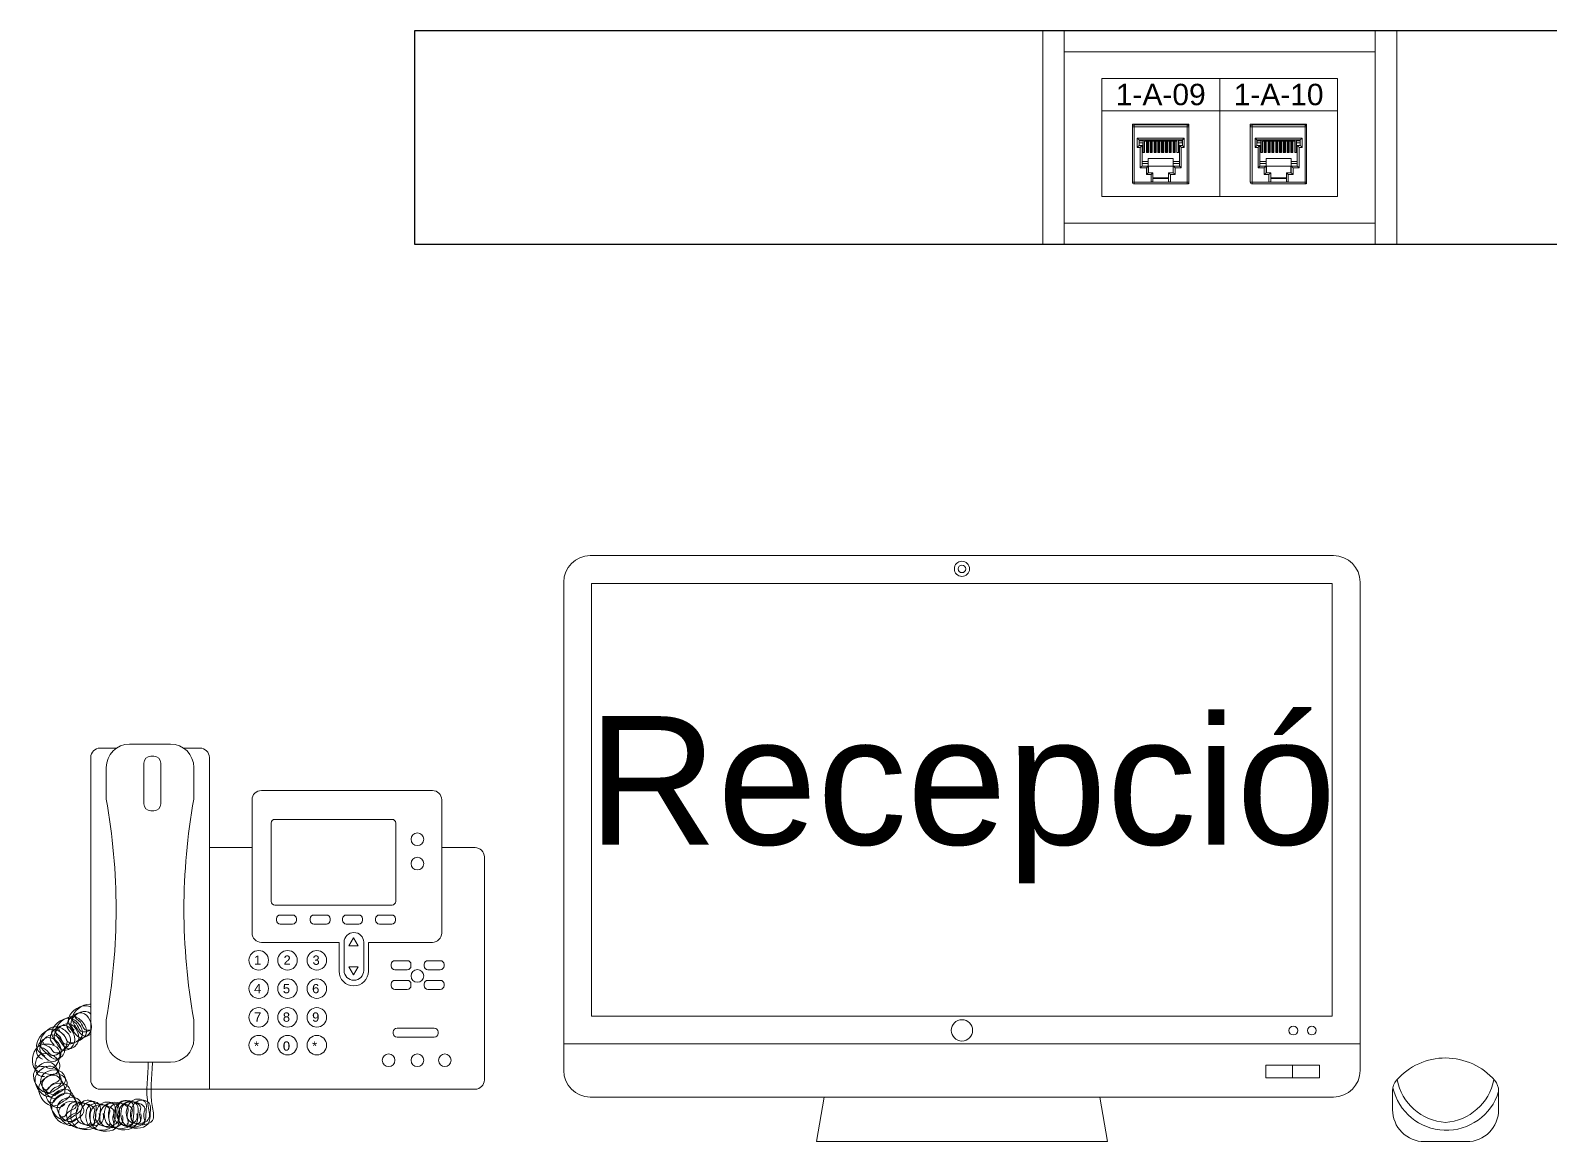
# Model space of a CAD drawing. Header units: millimetres. Extents: x 1256 to 2931, y 3298 to 3694.
# Drawn here: x 1256.4 to 1327.3, y 3334.4 to 3386.2 of the extents above; entities that cross this region are included whole.
import ezdxf

# ---------------------------------------------------------------- set-up
doc = ezdxf.new("R2010")
doc.units = ezdxf.units.MM
doc.layers.get('0').update_dxf_attribs({"color": 250, "lineweight": 5})
for name, color, linetype, lineweight in [('Canales', 250, 'Continuous', 25), ('Pantalla Rack', 250, 'Continuous', 5), ('Roseta', 250, 'Continuous', 5), ('Telefonos', 250, 'Continuous', 5)]:
    doc.layers.add(name, color=color, linetype=linetype, lineweight=lineweight)
doc.styles.add('APLUS', font='Arial.ttf', dxfattribs={"width": 0.6})
doc.styles.get("Standard").update_dxf_attribs({"font": 'Arial.ttf'})
pattern_1 = [(45, (1187.825396, 3266.090486), (-0.03132663, 0.03132663), [])]
pattern_2 = [(45, (1193.325396, 3266.090486), (-0.03132663, 0.03132663), [])]

# ---------------------------------------------------------------- blocks, each defined once
blk = doc.blocks.new('MOUSE FRONTAL')
at = {"color": 250}
for p, q in [((-0.03329, 0.02004), (-0.03327, 0.03198)), ((0.03327, 0.03187), (0.03329, 0.02004)), ((-0.01329, 0), (0.01329, 0))]:
    blk.add_line(p, q, dxfattribs=at)
for centre, radius, start, end in [((-0.00005, 0.01178), 0.04076, 40.7197, 139.00838), ((-0.02327, 0.03196), 0.01, 139.00838, 179.89422), ((0.00192, 0.04488), 0.03284, 190.31373, 266.56712), ((-0.00211, 0.04488), 0.03284, 273.43288, 349.68627), ((0.02327, 0.03185), 0.01, 0.10315, 40.7197), ((0.00042, 0.04151), 0.03438, 192.91762, 342.8701), ((-0.01329, 0.02), 0.02, 179.89422, 270), ((0.01329, 0.02), 0.02, 270, 0.10315)]:
    blk.add_arc(centre, radius, start, end, dxfattribs=at)
blk = doc.blocks.new('MONITOR FRONTAL')
at = {"color": 250}
for p, q in [((-0.23333, 0.36802), (0.23333, 0.36802)), ((-0.25, 0.04469), (-0.25, 0.35135)), ((-0.2325, 0.07885), (-0.2325, 0.35052)), ((-0.2325, 0.35052), (0.2325, 0.35052)), ((0.2325, 0.35052), (0.2325, 0.07885)), ((0.25, 0.35135), (0.25, 0.04469)), ((-0.2325, 0.07885), (0.2325, 0.07885)), ((-0.25, 0.06135), (0.25, 0.06135)), ((0.19073, 0.048), (0.22448, 0.048)), ((0.19073, 0.048), (0.19073, 0.04011)), ((0.20761, 0.048), (0.20761, 0.04011)), ((0.22448, 0.048), (0.22448, 0.04011)), ((0.19073, 0.04011), (0.22448, 0.04011)), ((0.23333, 0.02802), (-0.23333, 0.02802)), ((-0.0913, 0), (-0.08647, 0.02802)), ((-0.08647, 0.02802), (0.08647, 0.02802)), ((0.0913, 0), (0.08647, 0.02802)), ((-0.0913, 0), (0.0913, 0)), ((-0.0913, 0), (0.0913, 0))]:
    blk.add_line(p, q, dxfattribs=at)
for centre, radius in [((0, 0.35969), 0.00476), ((0, 0.35969), 0.00235), ((0, 0.06986), 0.00667), ((0.20805, 0.06973), 0.00276), ((0.21966, 0.06973), 0.00276)]:
    blk.add_circle(centre, radius, dxfattribs=at)
for centre, start, end in [((-0.23333, 0.35135), 90, 180), ((0.23333, 0.35135), 0, 90), ((-0.23333, 0.04469), 180, 270), ((0.23333, 0.04469), 270, 0)]:
    blk.add_arc(centre, 0.01667, start, end, dxfattribs=at)
blk = doc.blocks.new('Telefono VOIP')
for p, q in [((-16.735, 15.928), (-17.501, 15.928)), ((-14.213, 16.112), (-16.13, 16.112)), ((-12.837, 15.928), (-13.607, 15.928)), ((-17.935, 15.494), (-17.935, 0.434)), ((-17.216, 15.026), (-17.216, 13.549)), ((-15.46, 15.221), (-15.46, 13.325)), ((-14.996, 15.546), (-15.135, 15.546)), ((-14.67, 15.221), (-14.67, 13.325)), ((-13.127, 13.549), (-13.127, 15.026)), ((-12.402, 0), (-12.402, 15.494)), ((-10.41, 13.513), (-10.41, 7.292)), ((-1.992, 13.947), (-9.976, 13.947)), ((-1.558, 7.292), (-1.558, 13.513)), ((-15.135, 13), (-14.996, 13)), ((-9.522, 12.428), (-9.522, 8.772)), ((-3.877, 12.602), (-9.348, 12.602)), ((-3.703, 8.772), (-3.703, 12.428)), ((-10.41, 11.282), (-12.402, 11.282)), ((-12.402, 11.282), (-12.402, 0)), ((0, 11.282), (-1.558, 11.282)), ((0.434, 0.434), (0.434, 10.848)), ((-9.348, 8.598), (-3.877, 8.598)), ((-9.269, 7.961), (-9.269, 7.887)), ((-8.515, 8.134), (-9.095, 8.134)), ((-8.341, 7.887), (-8.341, 7.961)), ((-7.693, 7.961), (-7.693, 7.887)), ((-6.94, 8.134), (-7.52, 8.134)), ((-6.766, 7.887), (-6.766, 7.961)), ((-6.184, 7.961), (-6.184, 7.887)), ((-5.43, 8.134), (-6.01, 8.134)), ((-5.256, 7.887), (-5.256, 7.961)), ((-4.641, 7.961), (-4.641, 7.887)), ((-3.888, 8.134), (-4.468, 8.134)), ((-3.714, 7.887), (-3.714, 7.961)), ((-9.095, 7.713), (-8.515, 7.713)), ((-7.52, 7.713), (-6.94, 7.713)), ((-6.01, 7.713), (-5.43, 7.713)), ((-4.468, 7.713), (-3.888, 7.713)), ((-9.976, 6.858), (-6.345, 6.858)), ((-6.345, 6.858), (-6.345, 5.51)), ((-6.111, 6.863), (-6.111, 5.543)), ((-5.674, 7.071), (-5.888, 6.699)), ((-5.888, 6.699), (-5.459, 6.699)), ((-5.459, 6.699), (-5.674, 7.071)), ((-5.2, 6.863), (-5.2, 5.543)), ((-4.979, 6.858), (-1.992, 6.858)), ((-4.979, 6.858), (-4.979, 5.51)), ((-5.459, 5.708), (-5.888, 5.708)), ((-5.888, 5.708), (-5.674, 5.337)), ((-5.674, 5.337), (-5.459, 5.708)), ((-3.92, 5.829), (-3.92, 5.755)), ((-3.166, 6.002), (-3.746, 6.002)), ((-2.992, 5.755), (-2.992, 5.829)), ((-2.377, 5.829), (-2.377, 5.755)), ((-1.623, 6.002), (-2.203, 6.002)), ((-1.45, 5.755), (-1.45, 5.829)), ((-3.746, 5.581), (-3.166, 5.581)), ((-3.166, 5.084), (-3.746, 5.084)), ((-2.203, 5.581), (-1.623, 5.581)), ((-1.623, 5.084), (-2.203, 5.084)), ((-3.92, 4.91), (-3.92, 4.836)), ((-3.746, 4.662), (-3.166, 4.662)), ((-2.992, 4.836), (-2.992, 4.91)), ((-2.377, 4.91), (-2.377, 4.836)), ((-2.203, 4.662), (-1.623, 4.662)), ((-1.45, 4.836), (-1.45, 4.91)), ((-17.216, 3.247), (-17.216, 2.345)), ((-13.127, 2.345), (-13.127, 3.247)), ((-3.642, 2.853), (-1.903, 2.853)), ((-3.816, 2.68), (-3.816, 2.606)), ((-3.642, 2.432), (-1.903, 2.432)), ((-1.729, 2.606), (-1.729, 2.68)), ((-16.13, 1.26), (-14.213, 1.26)), ((-17.501, 0), (-12.402, 0)), ((-12.402, 0), (0, 0))]:
    blk.add_line(p, q)
for centre, radius in [((-2.691, 11.674), 0.295), ((-2.691, 10.537), 0.295), ((-10.097, 6.021), 0.456), ((-8.753, 6.021), 0.456), ((-7.387, 6.021), 0.456), ((-10.097, 4.7), 0.456), ((-8.753, 4.7), 0.456), ((-7.387, 4.7), 0.456), ((-2.691, 5.288), 0.295), ((-10.097, 3.357), 0.456), ((-8.753, 3.357), 0.456), ((-7.387, 3.357), 0.456), ((-10.097, 2.059), 0.456), ((-8.753, 2.059), 0.456), ((-7.387, 2.059), 0.456), ((-4.037, 1.352), 0.295), ((-2.691, 1.352), 0.295), ((-1.412, 1.352), 0.295)]:
    blk.add_circle(centre, radius)
for centre, radius, start, end in [((-17.501, 15.494), 0.434, 90, 180), ((-16.13, 15.026), 1.086, 90, 180), ((-14.213, 15.026), 1.086, 0, 90), ((-12.837, 15.494), 0.434, 0, 90), ((-15.135, 15.221), 0.326, 90, 180), ((-14.996, 15.221), 0.326, 0, 90), ((-45.783, 8.398), 29.028, 349.77782, 10.22218), ((15.44, 8.398), 29.028, 169.77782, 190.22218), ((-9.976, 13.513), 0.434, 90, 180), ((-1.992, 13.513), 0.434, 0, 90), ((-15.135, 13.325), 0.326, 180, 270), ((-14.996, 13.325), 0.326, 270, 0), ((-9.348, 12.428), 0.174, 90, 180), ((-3.877, 12.428), 0.174, 0, 90), ((0, 10.848), 0.434, 0, 90), ((-9.348, 8.772), 0.174, 180, 270), ((-3.877, 8.772), 0.174, 270, 0), ((-9.095, 7.961), 0.174, 90, 180), ((-9.095, 7.887), 0.174, 180, 270), ((-8.515, 7.961), 0.174, 0, 90), ((-8.515, 7.887), 0.174, 270, 0), ((-7.52, 7.961), 0.174, 90, 180), ((-7.52, 7.887), 0.174, 180, 270), ((-6.94, 7.961), 0.174, 0, 90), ((-6.94, 7.887), 0.174, 270, 0), ((-6.01, 7.961), 0.174, 90, 180), ((-6.01, 7.887), 0.174, 180, 270), ((-5.43, 7.961), 0.174, 0, 90), ((-5.43, 7.887), 0.174, 270, 0), ((-4.468, 7.961), 0.174, 90, 180), ((-4.468, 7.887), 0.174, 180, 270), ((-3.888, 7.961), 0.174, 0, 90), ((-3.888, 7.887), 0.174, 270, 0), ((-9.976, 7.292), 0.434, 180, 270), ((-5.656, 6.863), 0.456, 0, 180), ((-1.992, 7.292), 0.434, 270, 0), ((-3.746, 5.829), 0.174, 90, 180), ((-3.746, 5.755), 0.174, 180, 270), ((-3.166, 5.829), 0.174, 0, 90), ((-3.166, 5.755), 0.174, 270, 0), ((-2.203, 5.829), 0.174, 90, 180), ((-2.203, 5.755), 0.174, 180, 270), ((-1.623, 5.829), 0.174, 0, 90), ((-1.623, 5.755), 0.174, 270, 0), ((-5.662, 5.51), 0.683, 180, 0), ((-5.656, 5.543), 0.456, 180, 0), ((-3.746, 4.91), 0.174, 90, 180), ((-3.166, 4.91), 0.174, 0, 90), ((-2.203, 4.91), 0.174, 90, 180), ((-1.623, 4.91), 0.174, 0, 90), ((-3.746, 4.836), 0.174, 180, 270), ((-3.166, 4.836), 0.174, 270, 0), ((-2.203, 4.836), 0.174, 180, 270), ((-1.623, 4.836), 0.174, 270, 0), ((-3.642, 2.68), 0.174, 90, 180), ((-1.903, 2.68), 0.174, 0, 90), ((-16.13, 2.345), 1.086, 180, 270), ((-14.213, 2.345), 1.086, 270, 0), ((-3.642, 2.606), 0.174, 180, 270), ((-1.903, 2.606), 0.174, 270, 0), ((-17.501, 0.434), 0.434, 180, 270), ((0, 0.434), 0.434, 270, 0)]:
    blk.add_arc(centre, radius, start, end)
for points, knots in [([(-18.861, 2.642), (-18.966, 2.743), (-19.243, 3.09), (-18.231, 4.01), (-17.664, 2.672), (-18.481, 2.279), (-18.764, 2.777), (-19.218, 3.358), (-18.426, 4.003), (-18.006, 3.868), (-17.935, 3.829)], [0.528007, 0.528007, 0.528007, 0.528007, 0.61979, 0.830703, 1.060464, 1.179772, 1.285668, 1.404928, 1.650893, 1.705941, 1.705941, 1.705941, 1.705941]), ([(-18.715, 2.756), (-18.8, 2.845), (-19.035, 3.185), (-18.369, 3.79), (-18.003, 3.574), (-17.935, 3.507)], [0.5398901, 0.5398901, 0.5398901, 0.5398901, 0.6197899, 0.8307034, 0.8899436, 0.8899436, 0.8899436, 0.8899436]), ([(-17.935, 2.563), (-18.037, 2.492), (-18.331, 2.415), (-18.578, 2.852), (-19.033, 3.433), (-18.326, 4.008), (-17.95, 3.97), (-17.935, 3.968)], [1.1033357, 1.1033357, 1.1033357, 1.1033357, 1.1797724, 1.2856681, 1.4049276, 1.6508927, 1.6607886, 1.6607886, 1.6607886, 1.6607886]), ([(-20.074, 1.544), (-20.179, 1.609), (-20.492, 1.878), (-19.764, 2.999), (-18.876, 1.849), (-19.566, 1.261), (-19.966, 1.672), (-20.553, 2.118), (-19.849, 3.082), (-19.139, 2.812), (-18.783, 2.358), (-19.056, 1.87), (-19.651, 1.554), (-19.806, 2.026), (-20.205, 2.085), (-20.165, 2.197)], [0.53989, 0.53989, 0.53989, 0.53989, 0.61979, 0.830703, 1.060464, 1.179772, 1.285668, 1.404928, 1.650893, 1.77685, 1.887796, 1.995656, 2.132077, 2.214768, 2.296627, 2.296627, 2.296627, 2.296627]), ([(-19.64, 2.055), (-19.744, 2.156), (-20.021, 2.503), (-19.009, 3.423), (-18.442, 2.085), (-19.26, 1.692), (-19.542, 2.19), (-19.997, 2.771), (-19.071, 3.525), (-18.452, 3.084), (-18.223, 2.554), (-18.612, 2.151), (-19.267, 1.997), (-19.297, 2.493), (-19.667, 2.651), (-19.601, 2.749)], [0.528007, 0.528007, 0.528007, 0.528007, 0.61979, 0.830703, 1.060464, 1.179772, 1.285668, 1.404928, 1.650893, 1.77685, 1.887796, 1.995656, 2.132077, 2.214768, 2.296627, 2.296627, 2.296627, 2.296627]), ([(-19.493, 2.169), (-19.579, 2.258), (-19.813, 2.598), (-18.823, 3.497), (-18.257, 2.159), (-19.074, 1.766), (-19.356, 2.265), (-19.811, 2.846), (-18.885, 3.599), (-18.266, 3.158), (-18.038, 2.628), (-18.426, 2.225), (-19.081, 2.071), (-19.112, 2.567), (-19.482, 2.726), (-19.415, 2.824)], [0.53989, 0.53989, 0.53989, 0.53989, 0.61979, 0.830703, 1.060464, 1.179772, 1.285668, 1.404928, 1.650893, 1.77685, 1.887796, 1.995656, 2.132077, 2.214768, 2.296627, 2.296627, 2.296627, 2.296627]), ([(-17.935, 2.757), (-18.123, 2.672), (-18.491, 2.615), (-18.519, 3.08), (-18.889, 3.238), (-18.823, 3.336)], [2.0148641, 2.0148641, 2.0148641, 2.0148641, 2.1320774, 2.2147682, 2.2966273, 2.2966273, 2.2966273, 2.2966273]), ([(-17.935, 2.768), (-18.064, 2.739), (-18.309, 2.752), (-18.334, 3.154), (-18.704, 3.312), (-18.637, 3.411)], [2.0526814, 2.0526814, 2.0526814, 2.0526814, 2.1320774, 2.2147682, 2.2966273, 2.2966273, 2.2966273, 2.2966273]), ([(-20.094, 0.592), (-20.217, 0.597), (-20.622, 0.681), (-20.528, 2.015), (-19.194, 1.44), (-19.513, 0.591), (-20.061, 0.756), (-20.792, 0.861), (-20.643, 2.046), (-19.892, 2.155), (-19.36, 1.93), (-19.362, 1.37), (-19.729, 0.806), (-20.094, 1.143), (-20.471, 1.002), (-20.491, 1.119)], [0.53989, 0.53989, 0.53989, 0.53989, 0.61979, 0.830703, 1.060464, 1.179772, 1.285668, 1.404928, 1.650893, 1.77685, 1.887796, 1.995656, 2.132077, 2.214768, 2.296627, 2.296627, 2.296627, 2.296627]), ([(-20.187, 1.397), (-20.313, 1.468), (-20.669, 1.733), (-19.924, 2.88), (-19.036, 1.73), (-19.727, 1.142), (-20.126, 1.553), (-20.714, 1.999), (-20.01, 2.963), (-19.299, 2.693), (-18.944, 2.239), (-19.217, 1.751), (-19.811, 1.435), (-19.967, 1.907), (-20.365, 1.966), (-20.326, 2.078)], [0.528007, 0.528007, 0.528007, 0.528007, 0.61979, 0.830703, 1.060464, 1.179772, 1.285668, 1.404928, 1.650893, 1.77685, 1.887796, 1.995656, 2.132077, 2.214768, 2.296627, 2.296627, 2.296627, 2.296627]), ([(-19.395, -0.09), (-19.484, -0.175), (-19.824, -0.409), (-20.723, 0.58), (-19.385, 1.146), (-18.992, 0.329), (-19.491, 0.047), (-20.072, -0.408), (-20.825, 0.518), (-20.384, 1.137), (-19.854, 1.365), (-19.451, 0.977), (-19.297, 0.322), (-19.793, 0.291), (-19.952, -0.079), (-20.05, -0.012)], [0.53989, 0.53989, 0.53989, 0.53989, 0.61979, 0.830703, 1.060464, 1.179772, 1.285668, 1.404928, 1.650893, 1.77685, 1.887796, 1.995656, 2.132077, 2.214768, 2.296627, 2.296627, 2.296627, 2.296627]), ([(-19.281, -0.236), (-19.382, -0.341), (-19.729, -0.618), (-20.649, 0.394), (-19.311, 0.961), (-18.918, 0.144), (-19.416, -0.138), (-19.997, -0.593), (-20.751, 0.333), (-20.31, 0.951), (-19.78, 1.18), (-19.377, 0.792), (-19.223, 0.137), (-19.719, 0.106), (-19.877, -0.264), (-19.975, -0.198)], [0.528007, 0.528007, 0.528007, 0.528007, 0.61979, 0.830703, 1.060464, 1.179772, 1.285668, 1.404928, 1.650893, 1.77685, 1.887796, 1.995656, 2.132077, 2.214768, 2.296627, 2.296627, 2.296627, 2.296627]), ([(-19.149, -0.704), (-19.238, -0.789), (-19.578, -1.024), (-20.477, -0.034), (-19.14, 0.532), (-18.746, -0.285), (-19.245, -0.567), (-19.826, -1.022), (-20.579, -0.096), (-20.138, 0.523), (-19.608, 0.751), (-19.205, 0.363), (-19.051, -0.292), (-19.548, -0.323), (-19.706, -0.693), (-19.804, -0.626)], [0.53989, 0.53989, 0.53989, 0.53989, 0.61979, 0.830703, 1.060464, 1.179772, 1.285668, 1.404928, 1.650893, 1.77685, 1.887796, 1.995656, 2.132077, 2.214768, 2.296627, 2.296627, 2.296627, 2.296627]), ([(-18.617, -1.359), (-18.706, -1.444), (-19.046, -1.679), (-19.945, -0.689), (-18.607, -0.123), (-18.214, -0.94), (-18.713, -1.222), (-19.294, -1.677), (-20.047, -0.751), (-19.606, -0.132), (-19.076, 0.096), (-18.673, -0.292), (-18.519, -0.947), (-19.015, -0.978), (-19.173, -1.348), (-19.272, -1.281)], [0.53989, 0.53989, 0.53989, 0.53989, 0.61979, 0.830703, 1.060464, 1.179772, 1.285668, 1.404928, 1.650893, 1.77685, 1.887796, 1.995656, 2.132077, 2.214768, 2.296627, 2.296627, 2.296627, 2.296627]), ([(-18.503, -1.505), (-18.604, -1.61), (-18.951, -1.887), (-19.871, -0.875), (-18.533, -0.308), (-18.14, -1.125), (-18.638, -1.408), (-19.219, -1.862), (-19.973, -0.936), (-19.531, -0.318), (-19.001, -0.089), (-18.599, -0.477), (-18.445, -1.133), (-18.941, -1.163), (-19.099, -1.533), (-19.197, -1.467)], [0.528007, 0.528007, 0.528007, 0.528007, 0.61979, 0.830703, 1.060464, 1.179772, 1.285668, 1.404928, 1.650893, 1.77685, 1.887796, 1.995656, 2.132077, 2.214768, 2.296627, 2.296627, 2.296627, 2.296627]), ([(-17.541, -1.14), (-17.527, -1.262), (-17.545, -1.675), (-18.877, -1.796), (-18.522, -0.387), (-17.633, -0.566), (-17.709, -1.134), (-17.696, -1.871), (-18.889, -1.914), (-19.117, -1.189), (-18.979, -0.629), (-18.427, -0.541), (-17.811, -0.813), (-18.086, -1.228), (-17.886, -1.577), (-17.998, -1.615)], [0.53989, 0.53989, 0.53989, 0.53989, 0.61979, 0.830703, 1.060464, 1.179772, 1.285668, 1.404928, 1.650893, 1.77685, 1.887796, 1.995656, 2.132077, 2.214768, 2.296627, 2.296627, 2.296627, 2.296627]), ([(-17.356, -1.137), (-17.334, -1.281), (-17.322, -1.725), (-18.684, -1.848), (-18.329, -0.439), (-17.44, -0.618), (-17.516, -1.186), (-17.503, -1.924), (-18.696, -1.967), (-18.924, -1.242), (-18.786, -0.681), (-18.234, -0.594), (-17.618, -0.866), (-17.893, -1.28), (-17.693, -1.63), (-17.806, -1.668)], [0.528007, 0.528007, 0.528007, 0.528007, 0.61979, 0.830703, 1.060464, 1.179772, 1.285668, 1.404928, 1.650893, 1.77685, 1.887796, 1.995656, 2.132077, 2.214768, 2.296627, 2.296627, 2.296627, 2.296627]), ([(-16.64, -1.222), (-16.626, -1.344), (-16.644, -1.757), (-17.976, -1.877), (-17.621, -0.469), (-16.732, -0.648), (-16.808, -1.215), (-16.795, -1.953), (-17.988, -1.996), (-18.216, -1.271), (-18.078, -0.71), (-17.526, -0.623), (-16.91, -0.895), (-17.185, -1.31), (-16.985, -1.659), (-17.097, -1.697)], [0.53989, 0.53989, 0.53989, 0.53989, 0.61979, 0.830703, 1.060464, 1.179772, 1.285668, 1.404928, 1.650893, 1.77685, 1.887796, 1.995656, 2.132077, 2.214768, 2.296627, 2.296627, 2.296627, 2.296627]), ([(-16.455, -1.219), (-16.433, -1.363), (-16.421, -1.807), (-17.783, -1.93), (-17.428, -0.521), (-16.539, -0.7), (-16.615, -1.268), (-16.602, -2.006), (-17.795, -2.049), (-18.023, -1.324), (-17.885, -0.763), (-17.333, -0.676), (-16.717, -0.948), (-16.992, -1.362), (-16.792, -1.712), (-16.904, -1.75)], [0.528007, 0.528007, 0.528007, 0.528007, 0.61979, 0.830703, 1.060464, 1.179772, 1.285668, 1.404928, 1.650893, 1.77685, 1.887796, 1.995656, 2.132077, 2.214768, 2.296627, 2.296627, 2.296627, 2.296627]), ([(-15.78, -1.153), (-15.766, -1.276), (-15.784, -1.689), (-17.116, -1.809), (-16.761, -0.4), (-15.872, -0.579), (-15.948, -1.147), (-15.935, -1.885), (-17.128, -1.928), (-17.355, -1.203), (-17.218, -0.642), (-16.666, -0.555), (-16.05, -0.827), (-16.325, -1.241), (-16.125, -1.591), (-16.237, -1.629)], [0.53989, 0.53989, 0.53989, 0.53989, 0.61979, 0.830703, 1.060464, 1.179772, 1.285668, 1.404928, 1.650893, 1.77685, 1.887796, 1.995656, 2.132077, 2.214768, 2.296627, 2.296627, 2.296627, 2.296627]), ([(-15.595, -1.151), (-15.573, -1.294), (-15.561, -1.738), (-16.923, -1.862), (-16.568, -0.453), (-15.679, -0.632), (-15.755, -1.2), (-15.742, -1.938), (-16.935, -1.98), (-17.162, -1.255), (-17.025, -0.695), (-16.473, -0.607), (-15.857, -0.88), (-16.132, -1.294), (-15.932, -1.643), (-16.044, -1.682)], [0.528007, 0.528007, 0.528007, 0.528007, 0.61979, 0.830703, 1.060464, 1.179772, 1.285668, 1.404928, 1.650893, 1.77685, 1.887796, 1.995656, 2.132077, 2.214768, 2.296627, 2.296627, 2.296627, 2.296627])]:
    blk.add_open_spline(points, degree=3, knots=knots)
at = {"start_tangent": (-0.022732, -0.999742), "end_tangent": (-0.946394, -0.323014)}
for points in [[(-15.252, 1.285), (-15.252, -0.797), (-15.252, -1.407), (-16.167, -1.457), (-15.912, -0.492), (-15.404, -0.594), (-15.354, -1.051), (-15.455, -1.559), (-16.522, -1.61), (-16.725, -1.102), (-16.573, -0.645), (-16.116, -0.543), (-15.608, -0.848), (-15.658, -1.203), (-15.658, -1.559)], [(-15.059, 1.233), (-15.059, -0.85), (-15.059, -1.459), (-15.974, -1.51), (-15.72, -0.545), (-15.211, -0.646), (-15.161, -1.104), (-15.262, -1.611), (-16.329, -1.662), (-16.533, -1.154), (-16.38, -0.697), (-15.923, -0.596), (-15.415, -0.9), (-15.465, -1.256), (-15.465, -1.611)]]:
    blk.add_spline(points, degree=3, dxfattribs=at)
at = {"style": 'APLUS'}
for s, p in [('1', (-10.316, 5.81)), ('2', (-8.941, 5.81)), ('3', (-7.589, 5.81)), ('4', (-10.316, 4.481)), ('5', (-8.972, 4.481)), ('6', (-7.606, 4.481)), ('7', (-10.316, 3.152)), ('8', (-8.972, 3.152)), ('9', (-7.606, 3.152)), ('*', (-10.316, 1.8)), ('0', (-8.972, 1.8)), ('*', (-7.606, 1.8))]:
    blk.add_text(s, height=0.434, dxfattribs=at).set_placement(p)

msp = doc.modelspace()

# ---------------------------------------------------------------- hatches: boundary and pattern name
at = {"layer": 'Roseta'}
h = msp.add_hatch(dxfattribs=at)
h.set_pattern_fill('ANSI31', color=256, scale=0.013954, style=0)
h.set_pattern_definition(pattern_1)
h.paths.add_polyline_path([(1308.546, 3381.112), (1308.487, 3381.112), (1308.471, 3381.111), (1308.471, 3380.535), (1308.546, 3380.535)])
h = msp.add_hatch(dxfattribs=at)
h.set_pattern_fill('ANSI31', color=256, scale=0.013954, style=0)
h.set_pattern_definition(pattern_1)
h.paths.add_polyline_path([(1308.723, 3381.112), (1308.661, 3381.112), (1308.649, 3381.111), (1308.649, 3380.535), (1308.723, 3380.535)])
h.paths.add_polyline_path([(1308.9, 3381.112), (1308.825, 3381.112), (1308.825, 3380.535), (1308.9, 3380.535)])
h.paths.add_polyline_path([(1309.078, 3381.112), (1309.003, 3381.112), (1309.003, 3380.535), (1309.078, 3380.535)])
h.paths.add_polyline_path([(1309.254, 3381.112), (1309.179, 3381.112), (1309.179, 3380.535), (1309.254, 3380.535)])
h.paths.add_polyline_path([(1309.357, 3380.535), (1309.432, 3380.535), (1309.432, 3381.112), (1309.357, 3381.112)])
h.paths.add_polyline_path([(1309.535, 3380.535), (1309.61, 3380.535), (1309.61, 3381.112), (1309.535, 3381.112)])
h = msp.add_hatch(dxfattribs=at)
h.set_pattern_fill('ANSI31', color=256, scale=0.013954, style=0)
h.set_pattern_definition(pattern_1)
h.paths.add_polyline_path([(1309.716, 3380.535), (1309.79, 3380.535), (1309.79, 3381.112), (1309.786, 3381.112), (1309.716, 3381.112)])
h = msp.add_hatch(dxfattribs=at)
h.set_pattern_fill('ANSI31', color=256, scale=0.013954, style=0)
h.set_pattern_definition(pattern_2)
h.paths.add_polyline_path([(1314.046, 3381.112), (1313.987, 3381.112), (1313.971, 3381.111), (1313.971, 3380.535), (1314.046, 3380.535)])
h = msp.add_hatch(dxfattribs=at)
h.set_pattern_fill('ANSI31', color=256, scale=0.013954, style=0)
h.set_pattern_definition(pattern_2)
h.paths.add_polyline_path([(1314.223, 3381.112), (1314.161, 3381.112), (1314.149, 3381.111), (1314.149, 3380.535), (1314.223, 3380.535)])
h.paths.add_polyline_path([(1314.4, 3381.112), (1314.325, 3381.112), (1314.325, 3380.535), (1314.4, 3380.535)])
h.paths.add_polyline_path([(1314.578, 3381.112), (1314.503, 3381.112), (1314.503, 3380.535), (1314.578, 3380.535)])
h.paths.add_polyline_path([(1314.754, 3381.112), (1314.679, 3381.112), (1314.679, 3380.535), (1314.754, 3380.535)])
h.paths.add_polyline_path([(1314.857, 3380.535), (1314.932, 3380.535), (1314.932, 3381.112), (1314.857, 3381.112)])
h.paths.add_polyline_path([(1315.035, 3380.535), (1315.11, 3380.535), (1315.11, 3381.112), (1315.035, 3381.112)])
h = msp.add_hatch(dxfattribs=at)
h.set_pattern_fill('ANSI31', color=256, scale=0.013954, style=0)
h.set_pattern_definition(pattern_2)
h.paths.add_polyline_path([(1315.216, 3380.535), (1315.29, 3380.535), (1315.29, 3381.112), (1315.286, 3381.112), (1315.216, 3381.112)])

# ---------------------------------------------------------------- linework, layer by layer
at = {"layer": 'Canales'}
for p, q in [((1274.318, 3386.239), (1471.818, 3386.239)), ((1274.318, 3376.239), (1274.318, 3386.239)), ((1739.318, 3376.239), (1274.318, 3376.239))]:
    msp.add_line(p, q, dxfattribs=at)
at = {"layer": 'Roseta'}
for p, q in [((1303.618, 3386.239), (1320.138, 3386.239)), ((1303.618, 3376.239), (1303.618, 3386.239)), ((1304.618, 3377.239), (1304.618, 3386.239)), ((1319.138, 3377.239), (1319.138, 3386.239)), ((1320.138, 3386.239), (1320.138, 3376.239)), ((1304.618, 3385.239), (1319.138, 3385.239)), ((1306.378, 3383.989), (1311.878, 3383.989)), ((1306.378, 3378.489), (1306.378, 3383.989)), ((1306.378, 3383.989), (1306.378, 3382.489)), ((1311.878, 3383.989), (1311.878, 3378.489)), ((1311.878, 3383.989), (1317.378, 3383.989)), ((1311.878, 3378.489), (1311.878, 3383.989)), ((1311.878, 3378.489), (1311.878, 3383.989)), ((1317.378, 3383.989), (1317.378, 3378.489)), ((1306.378, 3382.489), (1317.378, 3382.489)), ((1307.802, 3381.859), (1310.436, 3381.859)), ((1313.302, 3381.859), (1315.936, 3381.859)), ((1310.366, 3379.068), (1307.89, 3379.068)), ((1315.866, 3379.068), (1313.39, 3379.068)), ((1311.878, 3378.489), (1306.378, 3378.489)), ((1317.378, 3378.489), (1311.878, 3378.489)), ((1319.138, 3377.239), (1304.618, 3377.239)), ((1304.618, 3377.239), (1304.618, 3376.239)), ((1319.138, 3377.239), (1319.138, 3376.239)), ((1320.138, 3376.239), (1303.618, 3376.239))]:
    msp.add_line(p, q, dxfattribs=at)
at = {"layer": 'Roseta', "linetype": 'Continuous'}
for p, q in [((1307.802, 3379.155), (1307.802, 3381.859)), ((1307.802, 3381.736), (1310.436, 3381.736)), ((1307.89, 3379.068), (1307.89, 3381.859)), ((1307.89, 3381.824), (1310.366, 3381.824)), ((1310.366, 3379.068), (1310.366, 3381.859)), ((1310.436, 3379.068), (1310.436, 3381.859)), ((1313.302, 3379.155), (1313.302, 3381.859)), ((1313.302, 3381.736), (1315.936, 3381.736)), ((1313.39, 3379.068), (1313.39, 3381.859)), ((1313.39, 3381.824), (1315.866, 3381.824)), ((1315.866, 3379.068), (1315.866, 3381.859)), ((1315.936, 3379.068), (1315.936, 3381.859)), ((1308.029, 3381.211), (1310.227, 3381.211)), ((1308.029, 3380.777), (1308.029, 3381.211)), ((1308.116, 3381.124), (1310.14, 3381.124)), ((1308.116, 3380.864), (1308.116, 3381.124)), ((1308.116, 3381.124), (1308.116, 3381.124)), ((1308.116, 3381.112), (1310.14, 3381.112)), ((1308.116, 3381.072), (1308.125, 3381.072)), ((1308.116, 3380.864), (1308.291, 3380.864)), ((1308.125, 3380.995), (1308.125, 3381.112)), ((1308.3, 3381.082), (1308.125, 3381.082)), ((1308.3, 3380.995), (1308.125, 3380.995)), ((1308.256, 3379.905), (1308.256, 3380.864)), ((1308.291, 3380.995), (1308.291, 3380.535)), ((1308.3, 3380.535), (1308.3, 3381.112)), ((1308.308, 3381.112), (1308.308, 3380.535)), ((1308.375, 3380.535), (1308.375, 3381.073)), ((1308.375, 3381.073), (1308.457, 3381.073)), ((1308.457, 3381.072), (1308.375, 3381.072)), ((1308.457, 3380.535), (1308.457, 3381.073)), ((1308.465, 3381.112), (1308.465, 3380.535)), ((1308.471, 3381.112), (1308.471, 3380.535)), ((1308.487, 3381.112), (1308.471, 3381.111)), ((1308.546, 3381.112), (1308.546, 3380.535)), ((1308.553, 3380.535), (1308.553, 3381.073)), ((1308.553, 3381.073), (1308.635, 3381.073)), ((1308.635, 3381.072), (1308.553, 3381.072)), ((1308.635, 3380.535), (1308.635, 3381.073)), ((1308.643, 3381.112), (1308.643, 3380.535)), ((1308.649, 3381.112), (1308.649, 3380.535)), ((1308.661, 3381.112), (1308.649, 3381.111)), ((1308.723, 3381.112), (1308.723, 3380.535)), ((1308.731, 3380.535), (1308.731, 3381.073)), ((1308.731, 3381.073), (1308.813, 3381.073)), ((1308.813, 3381.072), (1308.731, 3381.072)), ((1308.813, 3380.535), (1308.813, 3381.073)), ((1308.822, 3381.112), (1308.822, 3380.535)), ((1308.825, 3381.112), (1308.825, 3380.535)), ((1308.9, 3381.112), (1308.9, 3380.535)), ((1308.909, 3380.535), (1308.909, 3381.073)), ((1308.909, 3381.073), (1308.991, 3381.073)), ((1308.991, 3381.072), (1308.909, 3381.072)), ((1308.991, 3380.535), (1308.991, 3381.073)), ((1309, 3381.112), (1309, 3380.535)), ((1309.003, 3381.112), (1309.003, 3380.535)), ((1309.078, 3381.112), (1309.078, 3380.535)), ((1309.087, 3380.535), (1309.087, 3381.073)), ((1309.087, 3381.073), (1309.169, 3381.073)), ((1309.169, 3381.072), (1309.087, 3381.072)), ((1309.169, 3380.535), (1309.169, 3381.073)), ((1309.179, 3381.112), (1309.179, 3380.535)), ((1309.254, 3381.112), (1309.254, 3380.535)), ((1309.255, 3381.112), (1309.255, 3380.535)), ((1309.265, 3380.535), (1309.265, 3381.073)), ((1309.265, 3381.073), (1309.347, 3381.073)), ((1309.347, 3381.072), (1309.265, 3381.072)), ((1309.347, 3380.535), (1309.347, 3381.073)), ((1309.357, 3381.112), (1309.357, 3380.535)), ((1309.432, 3381.112), (1309.432, 3380.535)), ((1309.433, 3381.112), (1309.433, 3380.535)), ((1309.443, 3380.535), (1309.443, 3381.073)), ((1309.443, 3381.073), (1309.525, 3381.073)), ((1309.525, 3381.072), (1309.443, 3381.072)), ((1309.525, 3380.535), (1309.525, 3381.073)), ((1309.535, 3381.112), (1309.535, 3380.535)), ((1309.61, 3381.112), (1309.61, 3380.535)), ((1309.614, 3381.112), (1309.614, 3380.535)), ((1309.621, 3380.535), (1309.621, 3381.073)), ((1309.621, 3381.073), (1309.703, 3381.073)), ((1309.703, 3381.072), (1309.621, 3381.072)), ((1309.703, 3380.535), (1309.703, 3381.073)), ((1309.716, 3381.112), (1309.716, 3380.535)), ((1309.79, 3381.112), (1309.786, 3381.112)), ((1309.79, 3381.113), (1309.79, 3381.112)), ((1309.79, 3381.112), (1309.79, 3380.535)), ((1309.794, 3381.112), (1309.794, 3380.535)), ((1309.799, 3380.535), (1309.799, 3381.073)), ((1309.799, 3381.073), (1309.881, 3381.073)), ((1309.881, 3381.072), (1309.799, 3381.072)), ((1309.881, 3380.535), (1309.881, 3381.073)), ((1309.948, 3380.535), (1309.948, 3381.112)), ((1309.956, 3380.535), (1309.956, 3381.112)), ((1309.956, 3381.082), (1310.131, 3381.082)), ((1310.131, 3380.995), (1309.956, 3380.995)), ((1309.965, 3380.995), (1309.965, 3380.535)), ((1310.14, 3380.864), (1309.965, 3380.864)), ((1310, 3380.864), (1310, 3379.905)), ((1310.131, 3380.995), (1310.131, 3381.112)), ((1310.14, 3381.072), (1310.131, 3381.072)), ((1310.14, 3381.124), (1310.14, 3380.864)), ((1310.14, 3381.124), (1310.14, 3381.124)), ((1310.227, 3381.211), (1310.227, 3380.777)), ((1313.529, 3381.211), (1315.727, 3381.211)), ((1313.529, 3380.777), (1313.529, 3381.211)), ((1313.616, 3381.124), (1315.64, 3381.124)), ((1313.616, 3380.864), (1313.616, 3381.124)), ((1313.616, 3381.124), (1313.616, 3381.124)), ((1313.616, 3381.112), (1315.64, 3381.112)), ((1313.616, 3381.072), (1313.625, 3381.072)), ((1313.616, 3380.864), (1313.791, 3380.864)), ((1313.625, 3380.995), (1313.625, 3381.112)), ((1313.8, 3381.082), (1313.625, 3381.082)), ((1313.8, 3380.995), (1313.625, 3380.995)), ((1313.756, 3379.905), (1313.756, 3380.864)), ((1313.791, 3380.995), (1313.791, 3380.535)), ((1313.8, 3380.535), (1313.8, 3381.112)), ((1313.808, 3381.112), (1313.808, 3380.535)), ((1313.875, 3380.535), (1313.875, 3381.073)), ((1313.875, 3381.073), (1313.957, 3381.073)), ((1313.957, 3381.072), (1313.875, 3381.072)), ((1313.957, 3380.535), (1313.957, 3381.073)), ((1313.965, 3381.112), (1313.965, 3380.535)), ((1313.971, 3381.112), (1313.971, 3380.535)), ((1313.987, 3381.112), (1313.971, 3381.111)), ((1314.046, 3381.112), (1314.046, 3380.535)), ((1314.053, 3380.535), (1314.053, 3381.073)), ((1314.053, 3381.073), (1314.135, 3381.073)), ((1314.135, 3381.072), (1314.053, 3381.072)), ((1314.135, 3380.535), (1314.135, 3381.073)), ((1314.143, 3381.112), (1314.143, 3380.535)), ((1314.149, 3381.112), (1314.149, 3380.535)), ((1314.161, 3381.112), (1314.149, 3381.111)), ((1314.223, 3381.112), (1314.223, 3380.535)), ((1314.231, 3380.535), (1314.231, 3381.073)), ((1314.231, 3381.073), (1314.313, 3381.073)), ((1314.313, 3381.072), (1314.231, 3381.072)), ((1314.313, 3380.535), (1314.313, 3381.073)), ((1314.322, 3381.112), (1314.322, 3380.535)), ((1314.325, 3381.112), (1314.325, 3380.535)), ((1314.4, 3381.112), (1314.4, 3380.535)), ((1314.409, 3380.535), (1314.409, 3381.073)), ((1314.409, 3381.073), (1314.491, 3381.073)), ((1314.491, 3381.072), (1314.409, 3381.072)), ((1314.491, 3380.535), (1314.491, 3381.073)), ((1314.5, 3381.112), (1314.5, 3380.535)), ((1314.503, 3381.112), (1314.503, 3380.535)), ((1314.578, 3381.112), (1314.578, 3380.535)), ((1314.587, 3380.535), (1314.587, 3381.073)), ((1314.587, 3381.073), (1314.669, 3381.073)), ((1314.669, 3381.072), (1314.587, 3381.072)), ((1314.669, 3380.535), (1314.669, 3381.073)), ((1314.679, 3381.112), (1314.679, 3380.535)), ((1314.754, 3381.112), (1314.754, 3380.535)), ((1314.755, 3381.112), (1314.755, 3380.535)), ((1314.765, 3380.535), (1314.765, 3381.073)), ((1314.765, 3381.073), (1314.847, 3381.073)), ((1314.847, 3381.072), (1314.765, 3381.072)), ((1314.847, 3380.535), (1314.847, 3381.073)), ((1314.857, 3381.112), (1314.857, 3380.535)), ((1314.932, 3381.112), (1314.932, 3380.535)), ((1314.933, 3381.112), (1314.933, 3380.535)), ((1314.943, 3380.535), (1314.943, 3381.073)), ((1314.943, 3381.073), (1315.025, 3381.073)), ((1315.025, 3381.072), (1314.943, 3381.072)), ((1315.025, 3380.535), (1315.025, 3381.073)), ((1315.035, 3381.112), (1315.035, 3380.535)), ((1315.11, 3381.112), (1315.11, 3380.535)), ((1315.114, 3381.112), (1315.114, 3380.535)), ((1315.121, 3380.535), (1315.121, 3381.073)), ((1315.121, 3381.073), (1315.203, 3381.073)), ((1315.203, 3381.072), (1315.121, 3381.072)), ((1315.203, 3380.535), (1315.203, 3381.073)), ((1315.216, 3381.112), (1315.216, 3380.535)), ((1315.29, 3381.112), (1315.286, 3381.112)), ((1315.29, 3381.113), (1315.29, 3381.112)), ((1315.29, 3381.112), (1315.29, 3380.535)), ((1315.294, 3381.112), (1315.294, 3380.535)), ((1315.299, 3380.535), (1315.299, 3381.073)), ((1315.299, 3381.073), (1315.381, 3381.073)), ((1315.381, 3381.072), (1315.299, 3381.072)), ((1315.381, 3380.535), (1315.381, 3381.073)), ((1315.448, 3380.535), (1315.448, 3381.112)), ((1315.456, 3380.535), (1315.456, 3381.112)), ((1315.456, 3381.082), (1315.631, 3381.082)), ((1315.631, 3380.995), (1315.456, 3380.995)), ((1315.465, 3380.995), (1315.465, 3380.535)), ((1315.64, 3380.864), (1315.465, 3380.864)), ((1315.5, 3380.864), (1315.5, 3379.905)), ((1315.631, 3380.995), (1315.631, 3381.112)), ((1315.64, 3381.072), (1315.631, 3381.072)), ((1315.64, 3381.124), (1315.64, 3380.864)), ((1315.64, 3381.124), (1315.64, 3381.124)), ((1315.727, 3381.211), (1315.727, 3380.777)), ((1308.169, 3380.777), (1308.029, 3380.777)), ((1308.169, 3379.818), (1308.169, 3380.777)), ((1308.544, 3380.114), (1308.256, 3380.114)), ((1308.375, 3380.535), (1308.291, 3380.535)), ((1308.553, 3380.535), (1308.457, 3380.535)), ((1308.544, 3379.591), (1308.544, 3380.254)), ((1309.712, 3380.254), (1308.544, 3380.254)), ((1308.731, 3380.535), (1308.635, 3380.535)), ((1308.909, 3380.535), (1308.813, 3380.535)), ((1309.087, 3380.535), (1308.991, 3380.535)), ((1309.265, 3380.535), (1309.169, 3380.535)), ((1309.443, 3380.535), (1309.347, 3380.535)), ((1309.621, 3380.535), (1309.525, 3380.535)), ((1309.799, 3380.535), (1309.703, 3380.535)), ((1309.712, 3379.591), (1309.712, 3380.254)), ((1310, 3380.114), (1309.712, 3380.114)), ((1309.965, 3380.535), (1309.881, 3380.535)), ((1310.227, 3380.777), (1310.087, 3380.777)), ((1310.087, 3380.777), (1310.087, 3379.818)), ((1313.669, 3380.777), (1313.529, 3380.777)), ((1313.669, 3379.818), (1313.669, 3380.777)), ((1314.044, 3380.114), (1313.756, 3380.114)), ((1313.875, 3380.535), (1313.791, 3380.535)), ((1314.053, 3380.535), (1313.957, 3380.535)), ((1314.044, 3379.591), (1314.044, 3380.254)), ((1315.212, 3380.254), (1314.044, 3380.254)), ((1314.231, 3380.535), (1314.135, 3380.535)), ((1314.409, 3380.535), (1314.313, 3380.535)), ((1314.587, 3380.535), (1314.491, 3380.535)), ((1314.765, 3380.535), (1314.669, 3380.535)), ((1314.943, 3380.535), (1314.847, 3380.535)), ((1315.121, 3380.535), (1315.025, 3380.535)), ((1315.299, 3380.535), (1315.203, 3380.535)), ((1315.212, 3379.591), (1315.212, 3380.254)), ((1315.5, 3380.114), (1315.212, 3380.114)), ((1315.465, 3380.535), (1315.381, 3380.535)), ((1315.727, 3380.777), (1315.587, 3380.777)), ((1315.587, 3380.777), (1315.587, 3379.818)), ((1308.456, 3379.818), (1308.169, 3379.818)), ((1308.544, 3380.027), (1308.256, 3380.027)), ((1310, 3379.905), (1308.256, 3379.905)), ((1308.456, 3379.504), (1308.456, 3379.818)), ((1308.675, 3379.504), (1308.456, 3379.504)), ((1308.762, 3379.591), (1308.544, 3379.591)), ((1308.547, 3379.905), (1308.547, 3379.591)), ((1308.556, 3379.905), (1308.556, 3379.591)), ((1308.675, 3379.504), (1308.675, 3379.155)), ((1308.762, 3379.591), (1308.762, 3379.181)), ((1309.494, 3379.181), (1309.494, 3379.591)), ((1309.712, 3379.591), (1309.494, 3379.591)), ((1309.581, 3379.155), (1309.581, 3379.504)), ((1309.8, 3379.504), (1309.581, 3379.504)), ((1309.7, 3379.591), (1309.7, 3379.905)), ((1309.709, 3379.591), (1309.709, 3379.905)), ((1310, 3380.027), (1309.712, 3380.027)), ((1309.8, 3379.818), (1309.8, 3379.504)), ((1310.087, 3379.818), (1309.8, 3379.818)), ((1313.956, 3379.818), (1313.669, 3379.818)), ((1314.044, 3380.027), (1313.756, 3380.027)), ((1315.5, 3379.905), (1313.756, 3379.905)), ((1313.956, 3379.504), (1313.956, 3379.818)), ((1314.175, 3379.504), (1313.956, 3379.504)), ((1314.262, 3379.591), (1314.044, 3379.591)), ((1314.047, 3379.905), (1314.047, 3379.591)), ((1314.056, 3379.905), (1314.056, 3379.591)), ((1314.175, 3379.504), (1314.175, 3379.155)), ((1314.262, 3379.591), (1314.262, 3379.181)), ((1314.994, 3379.181), (1314.994, 3379.591)), ((1315.212, 3379.591), (1314.994, 3379.591)), ((1315.081, 3379.155), (1315.081, 3379.504)), ((1315.3, 3379.504), (1315.081, 3379.504)), ((1315.2, 3379.591), (1315.2, 3379.905)), ((1315.209, 3379.591), (1315.209, 3379.905)), ((1315.5, 3380.027), (1315.212, 3380.027)), ((1315.3, 3379.818), (1315.3, 3379.504)), ((1315.587, 3379.818), (1315.3, 3379.818)), ((1307.802, 3379.155), (1310.436, 3379.155)), ((1308.762, 3379.347), (1309.494, 3379.347)), ((1308.762, 3379.338), (1309.494, 3379.338)), ((1308.762, 3379.329), (1309.494, 3379.329)), ((1313.302, 3379.155), (1315.936, 3379.155)), ((1314.262, 3379.347), (1314.994, 3379.347)), ((1314.262, 3379.338), (1314.994, 3379.338)), ((1314.262, 3379.329), (1314.994, 3379.329))]:
    msp.add_line(p, q, dxfattribs=at)
for centre, start, end in [((1307.89, 3381.736), 90, 180), ((1310.366, 3381.736), 36.23422, 90), ((1313.39, 3381.736), 90, 180), ((1315.866, 3381.736), 36.23422, 90), ((1307.89, 3379.155), 180, 270), ((1310.366, 3379.155), 270, 323.26635), ((1313.39, 3379.155), 180, 270), ((1315.866, 3379.155), 270, 323.26635)]:
    msp.add_arc(centre, 0.0872, start, end, dxfattribs=at)
for points, start_tangent, end_tangent in [([(1308.116, 3381.124), (1308.113, 3381.127), (1308.106, 3381.134), (1308.096, 3381.144), (1308.084, 3381.156), (1308.071, 3381.169), (1308.057, 3381.183), (1308.043, 3381.197), (1308.029, 3381.211)], (-0.707107, 0.707107), (-0.707107, 0.707107)), ([(1308.029, 3380.777), (1308.043, 3380.791), (1308.058, 3380.806), (1308.072, 3380.82), (1308.085, 3380.833), (1308.097, 3380.845), (1308.107, 3380.855), (1308.114, 3380.862), (1308.116, 3380.864)], (0.707107, 0.707107), (0.707107, 0.707107)), ([(1308.169, 3380.777), (1308.183, 3380.791), (1308.197, 3380.806), (1308.211, 3380.82), (1308.224, 3380.833), (1308.236, 3380.845), (1308.246, 3380.855), (1308.253, 3380.862), (1308.256, 3380.864)], (0.707107, 0.707107), (0.707107, 0.707107)), ([(1310.087, 3380.777), (1310.073, 3380.791), (1310.059, 3380.806), (1310.045, 3380.82), (1310.032, 3380.833), (1310.02, 3380.845), (1310.01, 3380.855), (1310.003, 3380.862), (1310, 3380.864)], (-0.707107, 0.707107), (-0.707107, 0.707107)), ([(1310.14, 3381.124), (1310.143, 3381.127), (1310.15, 3381.134), (1310.16, 3381.144), (1310.172, 3381.156), (1310.185, 3381.169), (1310.199, 3381.183), (1310.213, 3381.197), (1310.227, 3381.211)], (0.707107, 0.707107), (0.707107, 0.707107)), ([(1310.227, 3380.777), (1310.213, 3380.791), (1310.198, 3380.806), (1310.184, 3380.82), (1310.171, 3380.833), (1310.159, 3380.845), (1310.149, 3380.855), (1310.142, 3380.862), (1310.14, 3380.864)], (-0.707107, 0.707107), (-0.707107, 0.707107)), ([(1313.616, 3381.124), (1313.613, 3381.127), (1313.606, 3381.134), (1313.596, 3381.144), (1313.584, 3381.156), (1313.571, 3381.169), (1313.557, 3381.183), (1313.543, 3381.197), (1313.529, 3381.211)], (-0.707107, 0.707107), (-0.707107, 0.707107)), ([(1313.529, 3380.777), (1313.543, 3380.791), (1313.558, 3380.806), (1313.572, 3380.82), (1313.585, 3380.833), (1313.597, 3380.845), (1313.607, 3380.855), (1313.614, 3380.862), (1313.616, 3380.864)], (0.707107, 0.707107), (0.707107, 0.707107)), ([(1313.669, 3380.777), (1313.683, 3380.791), (1313.697, 3380.806), (1313.711, 3380.82), (1313.724, 3380.833), (1313.736, 3380.845), (1313.746, 3380.855), (1313.753, 3380.862), (1313.756, 3380.864)], (0.707107, 0.707107), (0.707107, 0.707107)), ([(1315.587, 3380.777), (1315.573, 3380.791), (1315.559, 3380.806), (1315.545, 3380.82), (1315.532, 3380.833), (1315.52, 3380.845), (1315.51, 3380.855), (1315.503, 3380.862), (1315.5, 3380.864)], (-0.707107, 0.707107), (-0.707107, 0.707107)), ([(1315.64, 3381.124), (1315.643, 3381.127), (1315.65, 3381.134), (1315.66, 3381.144), (1315.672, 3381.156), (1315.685, 3381.169), (1315.699, 3381.183), (1315.713, 3381.197), (1315.727, 3381.211)], (0.707107, 0.707107), (0.707107, 0.707107)), ([(1315.727, 3380.777), (1315.713, 3380.791), (1315.698, 3380.806), (1315.684, 3380.82), (1315.671, 3380.833), (1315.659, 3380.845), (1315.649, 3380.855), (1315.642, 3380.862), (1315.64, 3380.864)], (-0.707107, 0.707107), (-0.707107, 0.707107)), ([(1308.169, 3379.818), (1308.183, 3379.832), (1308.197, 3379.846), (1308.211, 3379.86), (1308.224, 3379.874), (1308.236, 3379.885), (1308.246, 3379.895), (1308.253, 3379.902), (1308.256, 3379.905)], (0.707107, 0.707107), (0.707107, 0.707107)), ([(1308.456, 3379.818), (1308.471, 3379.832), (1308.485, 3379.846), (1308.499, 3379.86), (1308.512, 3379.874), (1308.524, 3379.885), (1308.534, 3379.895), (1308.541, 3379.902), (1308.544, 3379.905)], (0.707107, 0.707107), (0.707107, 0.707107)), ([(1308.456, 3379.504), (1308.471, 3379.518), (1308.485, 3379.532), (1308.499, 3379.546), (1308.512, 3379.56), (1308.524, 3379.572), (1308.534, 3379.581), (1308.541, 3379.588), (1308.544, 3379.591)], (0.707107, 0.707107), (0.707107, 0.707107)), ([(1308.675, 3379.504), (1308.689, 3379.518), (1308.703, 3379.532), (1308.717, 3379.546), (1308.73, 3379.56), (1308.742, 3379.572), (1308.752, 3379.581), (1308.759, 3379.588), (1308.762, 3379.591)], (0.707107, 0.707107), (0.707107, 0.707107)), ([(1309.581, 3379.504), (1309.567, 3379.518), (1309.553, 3379.532), (1309.539, 3379.546), (1309.526, 3379.56), (1309.514, 3379.572), (1309.504, 3379.581), (1309.497, 3379.588), (1309.494, 3379.591)], (-0.707107, 0.707107), (-0.707107, 0.707107)), ([(1309.8, 3379.818), (1309.785, 3379.832), (1309.771, 3379.846), (1309.757, 3379.86), (1309.744, 3379.874), (1309.732, 3379.885), (1309.722, 3379.895), (1309.715, 3379.902), (1309.712, 3379.905)], (-0.707107, 0.707107), (-0.707107, 0.707107)), ([(1309.8, 3379.504), (1309.785, 3379.518), (1309.771, 3379.532), (1309.757, 3379.546), (1309.744, 3379.56), (1309.732, 3379.572), (1309.722, 3379.581), (1309.715, 3379.588), (1309.712, 3379.591)], (-0.707107, 0.707107), (-0.707107, 0.707107)), ([(1310.087, 3379.818), (1310.073, 3379.832), (1310.059, 3379.846), (1310.045, 3379.86), (1310.032, 3379.874), (1310.02, 3379.885), (1310.01, 3379.895), (1310.003, 3379.902), (1310, 3379.905)], (-0.707107, 0.707107), (-0.707107, 0.707107)), ([(1313.669, 3379.818), (1313.683, 3379.832), (1313.697, 3379.846), (1313.711, 3379.86), (1313.724, 3379.874), (1313.736, 3379.885), (1313.746, 3379.895), (1313.753, 3379.902), (1313.756, 3379.905)], (0.707107, 0.707107), (0.707107, 0.707107)), ([(1313.956, 3379.818), (1313.971, 3379.832), (1313.985, 3379.846), (1313.999, 3379.86), (1314.012, 3379.874), (1314.024, 3379.885), (1314.034, 3379.895), (1314.041, 3379.902), (1314.044, 3379.905)], (0.707107, 0.707107), (0.707107, 0.707107)), ([(1313.956, 3379.504), (1313.971, 3379.518), (1313.985, 3379.532), (1313.999, 3379.546), (1314.012, 3379.56), (1314.024, 3379.572), (1314.034, 3379.581), (1314.041, 3379.588), (1314.044, 3379.591)], (0.707107, 0.707107), (0.707107, 0.707107)), ([(1314.175, 3379.504), (1314.189, 3379.518), (1314.203, 3379.532), (1314.217, 3379.546), (1314.23, 3379.56), (1314.242, 3379.572), (1314.252, 3379.581), (1314.259, 3379.588), (1314.262, 3379.591)], (0.707107, 0.707107), (0.707107, 0.707107)), ([(1315.081, 3379.504), (1315.067, 3379.518), (1315.053, 3379.532), (1315.039, 3379.546), (1315.026, 3379.56), (1315.014, 3379.572), (1315.004, 3379.581), (1314.997, 3379.588), (1314.994, 3379.591)], (-0.707107, 0.707107), (-0.707107, 0.707107)), ([(1315.3, 3379.818), (1315.285, 3379.832), (1315.271, 3379.846), (1315.257, 3379.86), (1315.244, 3379.874), (1315.232, 3379.885), (1315.222, 3379.895), (1315.215, 3379.902), (1315.212, 3379.905)], (-0.707107, 0.707107), (-0.707107, 0.707107)), ([(1315.3, 3379.504), (1315.285, 3379.518), (1315.271, 3379.532), (1315.257, 3379.546), (1315.244, 3379.56), (1315.232, 3379.572), (1315.222, 3379.581), (1315.215, 3379.588), (1315.212, 3379.591)], (-0.707107, 0.707107), (-0.707107, 0.707107)), ([(1315.587, 3379.818), (1315.573, 3379.832), (1315.559, 3379.846), (1315.545, 3379.86), (1315.532, 3379.874), (1315.52, 3379.885), (1315.51, 3379.895), (1315.503, 3379.902), (1315.5, 3379.905)], (-0.707107, 0.707107), (-0.707107, 0.707107)), ([(1308.762, 3379.181), (1308.759, 3379.174), (1308.75, 3379.168), (1308.736, 3379.162), (1308.718, 3379.158), (1308.696, 3379.156), (1308.675, 3379.155)], (0, -1), (-1, 0)), ([(1309.581, 3379.155), (1309.56, 3379.156), (1309.538, 3379.158), (1309.52, 3379.162), (1309.506, 3379.168), (1309.497, 3379.174), (1309.494, 3379.181)], (-1, 0), (0, 1)), ([(1314.262, 3379.181), (1314.259, 3379.174), (1314.25, 3379.168), (1314.236, 3379.162), (1314.218, 3379.158), (1314.196, 3379.156), (1314.175, 3379.155)], (0, -1), (-1, 0)), ([(1315.081, 3379.155), (1315.06, 3379.156), (1315.038, 3379.158), (1315.02, 3379.162), (1315.006, 3379.168), (1314.997, 3379.174), (1314.994, 3379.181)], (-1, 0), (0, 1))]:
    msp.add_spline(points, degree=3, dxfattribs=dict(at, start_tangent=start_tangent, end_tangent=end_tangent))

# ---------------------------------------------------------------- block references
at = {"layer": 'Pantalla Rack', "xscale": 74.34576990001176, "yscale": 74.34576990001176, "zscale": 74.34576990001176}
msp.add_blockref('MONITOR FRONTAL', (1299.848, 3334.353), dxfattribs=at)
at = {"layer": 'Pantalla Rack', "color": 250, "xscale": 74.34576990001176, "yscale": 74.34576990001176, "zscale": 74.34576990001176}
msp.add_blockref('MOUSE FRONTAL', (1322.423, 3334.353), dxfattribs=at)
at = {"layer": 'Telefonos'}
msp.add_blockref('Telefono VOIP', (1277.126, 3336.799), dxfattribs=at)

# ---------------------------------------------------------------- texts
at = {"layer": 'Pantalla Rack', "insert": (1299.848, 3350.314), "char_height": 6, "attachment_point": 5}
msp.add_mtext_dynamic_manual_height_columns('Recepció', width=34.63274, gutter_width=5, heights=[0], dxfattribs=at)
at = {"layer": 'Roseta', "char_height": 1, "attachment_point": 5}
for s, insert in [('1-A-09', (1309.128, 3383.238)), ('1-A-10', (1314.628, 3383.238))]:
    msp.add_mtext_dynamic_manual_height_columns(s, width=5.5, gutter_width=12.5, heights=[1.5], dxfattribs=dict(at, insert=insert))

doc.saveas('drawing.dxf')
